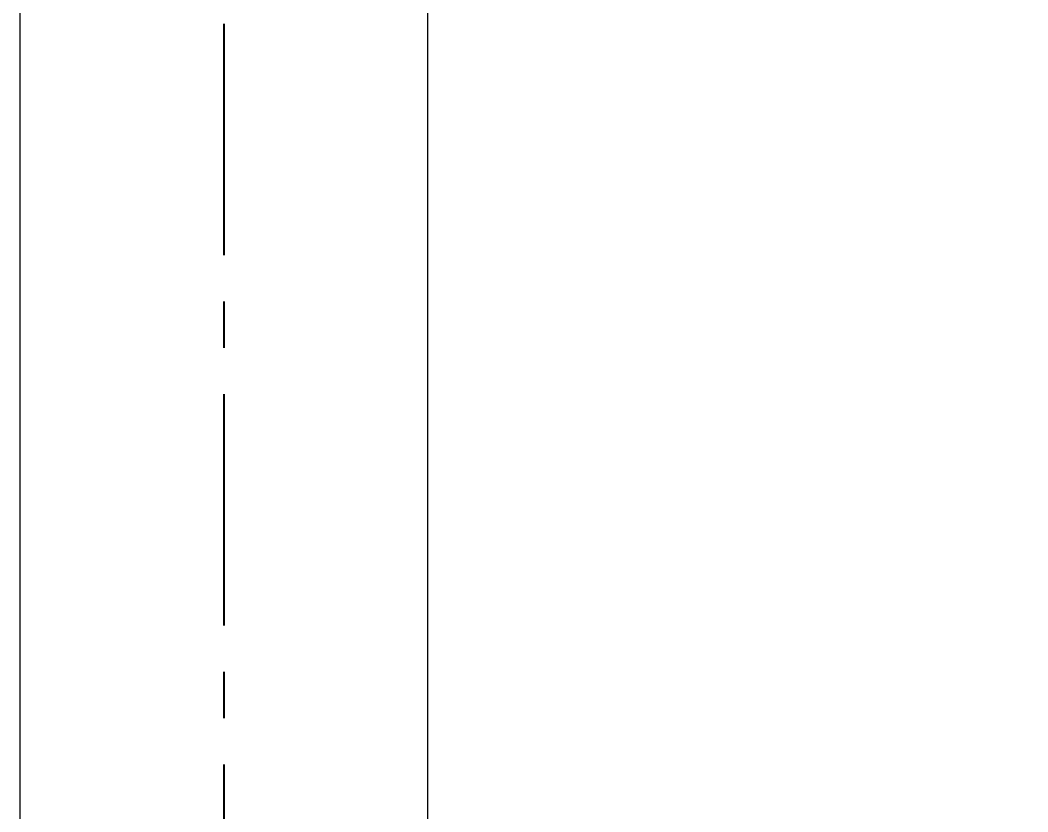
# Model space of a CAD drawing. Extents: x 0 to 1354, y 0 to 992.
# Drawn here: x 356.6 to 411, y 348.1 to 390.9 of the extents above; entities that cross this region are included whole.
import ezdxf

# ---------------------------------------------------------------- set-up
doc = ezdxf.new("R2010")
doc.units = 0
doc.header["$LTSCALE"] = 10
doc.header["$MEASUREMENT"] = 0
doc.header["$PDMODE"] = 3
doc.header["$PDSIZE"] = -10
doc.linetypes.add('CENTER', pattern=[2, 1.25, -0.25, 0.25, -0.25])
doc.layers.get('0').update_dxf_attribs({"linetype": 'CONTINUOUS'})
doc.layers.get('DEFPOINTS').update_dxf_attribs({"linetype": 'CONTINUOUS'})
doc.layers.add('1', color=7, linetype='CONTINUOUS')
doc.layers.add('치수', color=7, linetype='CONTINUOUS', lineweight=25)
doc.styles.add('Daelim Dimension', font='')
doc.styles.get('Daelim Dimension').set_extended_font_data('NanumGothic')
doc.dimstyles.new('DEFAULT', dxfattribs={"dimscale": 2, "dimtxt": 2, "dimasz": 2, "dimexe": 0, "dimexo": 2, "dimgap": 1, "dimtad": 1, "dimdec": 1, "dimzin": 9, "dimdsep": 46, "dimtxsty": 'Daelim Dimension', "dimcen": 0.5, "dimclrd": 252, "dimclre": 252, "dimclrt": 3, "dimadec": 1, "dimazin": 0, "dimtfac": 1, "dimtdec": 1, "dimtix": 1, "dimtmove": 0, "dimatfit": 3, "dimfxl": 1, "dimtolj": 1, "dimtzin": 1, "dimlwd": 9, "dimlwe": 9, "dimarcsym": 0})

# ---------------------------------------------------------------- blocks, each defined once
blk = doc.blocks.new('*D6')
at = {"layer": 'DEFPOINTS', "color": 0, "transparency": 16777216}
for p in [(393.1124678485739, 806.0885128611478), (463.4983000894073, 806.0885128611478), (393.1124678485739, 226.0915916947881)]:
    blk.add_point(p, dxfattribs=at)
at = {"layer": '치수', "color": 5, "lineweight": 9, "transparency": 16777216}
for p, q in [((397.1124678485739, 806.0885128611478), (463.4983000894073, 806.0885128611478)), ((463.4983000894072, 230.0915916947881), (463.4983000894073, 802.0885128611478)), ((397.1124678485739, 226.0915916947881), (463.4983000894072, 226.0915916947881))]:
    blk.add_line(p, q, dxfattribs=at)
at = {"layer": '치수', "color": 5, "transparency": 16777216}
for points in [[(462.8316334227406, 802.0885128611478), (464.164966756074, 802.0885128611478), (463.4983000894073, 806.0885128611478)], [(462.8316334227405, 230.0915916947881), (464.1649667560739, 230.0915916947881), (463.4983000894072, 226.0915916947881)]]:
    blk.add_solid(points, dxfattribs=at)
at = {"layer": '치수', "color": 7, "transparency": 16777216, "insert": (450.6113186874043, 512.6674252635955), "char_height": 20, "attachment_point": 5, "rotation": 90, "style": 'Daelim Dimension'}
blk.add_mtext('\\A1;580', dxfattribs=at)
blk = doc.blocks.new('*D7')
at = {"layer": 'DEFPOINTS', "color": 0, "transparency": 16777216}
for p in [(367.5736355797476, 868.5885132215278), (367.5736356555203, 163.5885132215278), (503.8956778933434, 163.5885132215278)]:
    blk.add_point(p, dxfattribs=at)
at = {"layer": '치수', "color": 5, "lineweight": 9, "transparency": 16777216}
for p, q in [((371.5736355797476, 868.5885132215278), (503.8956778933435, 868.5885132215278)), ((503.8956778933435, 864.5885132215278), (503.8956778933434, 167.5885132215278)), ((371.5736356555203, 163.5885132215278), (503.8956778933434, 163.5885132215278))]:
    blk.add_line(p, q, dxfattribs=at)
at = {"layer": '치수', "color": 5, "transparency": 16777216}
for points in [[(503.2290112266768, 864.5885132215278), (504.5623445600102, 864.5885132215278), (503.8956778933435, 868.5885132215278)], [(503.2290112266767, 167.5885132215278), (504.5623445600101, 167.5885132215278), (503.8956778933434, 163.5885132215278)]]:
    blk.add_solid(points, dxfattribs=at)
at = {"layer": '치수', "color": 7, "transparency": 16777216, "insert": (491.037308794631, 512.545936735826), "char_height": 20, "attachment_point": 5, "rotation": 90, "style": 'Daelim Dimension'}
blk.add_mtext('\\A1;705', dxfattribs=at)

msp = doc.modelspace()

# ---------------------------------------------------------------- linework, layer by layer
at = {"color": 1, "linetype": 'CENTER'}
msp.add_open_spline([(367.5736355797476, 872.5885128611487), (367.5736355797476, 867.5885128611487), (367.5736355797476, 159.5885128611487)], degree=1, knots=[0, 0, 0.0070126227208976, 1, 1], dxfattribs=at)
at = {"layer": '1', "color": 7, "linetype": 'Continuous', "lineweight": 18}
for p, q in [((356.5736356555203, 346.7649662215274), (356.5736356555203, 632.7592192215277)), ((378.5736356555203, 632.7590752215272), (378.5736356555203, 346.7675902215276))]:
    msp.add_line(p, q, dxfattribs=at)

# ---------------------------------------------------------------- dimensions: what is measured, and where the dimension line sits
at = {"layer": '치수', "color": 5}
for base, p1, p2, angle, picture, middle, dimtype in [((503.8956778933434, 163.5885132215278), (367.5736355797476, 868.5885132215278), (367.5736356555203, 163.5885132215278), 270.0000000061581, '*D7', (503.8956778933434, 512.545936735826), 161), ((463.4983000894073, 806.0885128611478), (393.1124678485739, 226.0915916947881), (393.1124678485739, 806.0885128611478), 90, '*D6', (463.4983000894072, 512.6674252635955), 160)]:
    dim = msp.add_linear_dim(base=base, p1=p1, p2=p2, angle=angle, dimstyle='DEFAULT', override={"dimtxt": 10, "dimclrd": 5, "dimclre": 5, "dimclrt": 7}, dxfattribs=at)
    dim.commit()
    dim.dimension.update_dxf_attribs({"geometry": picture, "text_midpoint": middle, "dimtype": dimtype})

doc.saveas('drawing.dxf')
